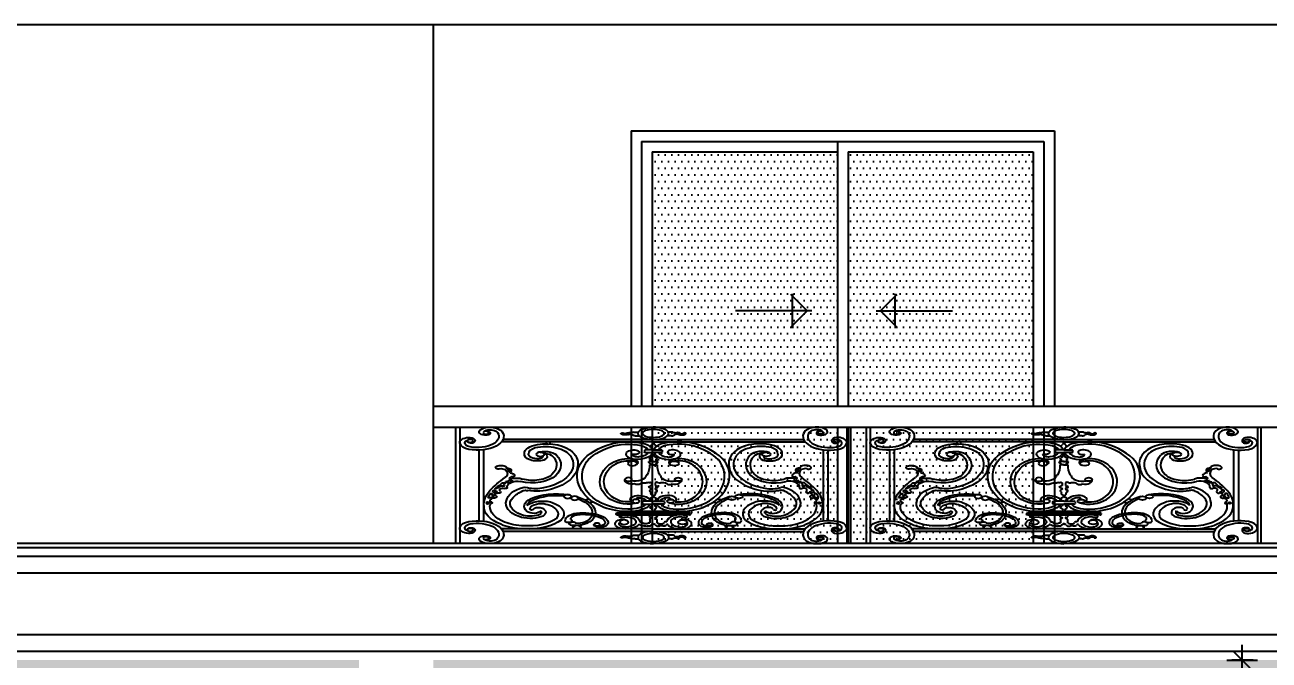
# Model space of a CAD drawing. Extents: x 185 to 567, y -69 to 170.
# Drawn here: x 493.28 to 499.16, y -42.64 to -39.64 of the extents above; entities that cross this region are included whole.
import ezdxf

# ---------------------------------------------------------------- set-up
doc = ezdxf.new("R2010")
doc.units = 0
doc.header["$LTSCALE"] = 0.25
doc.header["$MEASUREMENT"] = 0
doc.header["$PDMODE"] = 35
doc.header["$PDSIZE"] = -1
doc.linetypes.add('DOT2', pattern=[0.125, 0, -0.125])
doc.layers.get('0').update_dxf_attribs({"linetype": 'CONTINUOUS'})
doc.layers.get('Defpoints').update_dxf_attribs({"linetype": 'CONTINUOUS'})
for name, color, linetype in [('A-ELV 6', 71, 'CONTINUOUS'), ('A-FerFroge', 156, 'CONTINUOUS'), ('A-GRC', 8, 'CONTINUOUS'), ('A-groves', 8, 'CONTINUOUS'), ('A-IDM', 221, 'CONTINUOUS'), ('A-WIN', 3, 'CONTINUOUS'), ('A-WIN HAT', 125, 'CONTINUOUS')]:
    doc.layers.add(name, color=color, linetype=linetype)
doc.styles.add('XARAB', font='xarab.shx')
doc.dimstyles.new('DIM50', dxfattribs={"dimtxt": 0.1, "dimasz": 0.06, "dimexe": 0.1, "dimexo": 0, "dimgap": 0.05, "dimtad": 1, "dimzin": 3, "dimdsep": 46, "dimtxsty": 'XARAB', "dimblk": 'DTICK', "dimcen": 0.09, "dimclrd": 256, "dimclre": 5, "dimclrt": 3, "dimadec": 0, "dimazin": 3, "dimtfac": 1, "dimtix": 1, "dimtmove": 2, "dimatfit": 0, "dimldrblk": 'DTICK', "dimfxl": 0.15, "dimtolj": 1, "dimtzin": 3, "dimlwd": -3, "dimlwe": -3, "dimarcsym": 0})

# ---------------------------------------------------------------- blocks, each defined once
blk = doc.blocks.new('A$C5D9A0A75')
at = {"color": 8}
for p, q in [((-0.2424, -0.5809), (-0.251, -0.5723)), ((-0.2424, -0.5687), (-0.2424, -0.5809)), ((0.2424, -0.5687), (0.2424, -0.5809)), ((0.2424, -0.5809), (0.251, -0.5723)), ((-0.1517, -0.65), (-0.1733, -0.65)), ((0.1517, -0.65), (0.1733, -0.65)), ((-0.251, -0.7277), (-0.2424, -0.7191)), ((-0.2424, -0.7191), (-0.2424, -0.7313)), ((0.2424, -0.7191), (0.2424, -0.7313)), ((0.251, -0.7277), (0.2424, -0.7191))]:
    blk.add_line(p, q, dxfattribs=at)
for p, q in [((-0.1733, -0.65), (-0.5132, -0.65)), ((0.1733, -0.65), (0.5132, -0.65))]:
    blk.add_line(p, q)
at = {"elevation": 0}
for points in [[(-0.2424, -0.5809), (-0.1733, -0.65), (-0.2424, -0.7191), (-0.2424, -0.5809)], [(0.2424, -0.5809), (0.1733, -0.65), (0.2424, -0.7191), (0.2424, -0.5809)]]:
    blk.add_lwpolyline(points, dxfattribs=at)
blk = doc.blocks.new('A$C484D5185')
at = {"layer": 'A-WIN HAT'}
h = blk.add_hatch(dxfattribs=at)
h.set_pattern_fill('DOTS', color=256, scale=0.5, style=0)
h.set_pattern_definition([(0, (0.1, -3e-07), (0.015625, 0.03125), [0, -0.03125])])
h.paths.add_polyline_path([(0.975, 1.85), (0.1, 1.85), (0.1, 0.65), (0.975, 0.65)])
h.paths.add_polyline_path([(1.9, 1.85), (1.025, 1.85), (1.025, 0.65), (1.9, 0.65)])
h.paths.add_polyline_path([(1.9, 0.55), (1.025, 0.55), (1.025, 0), (1.9, 0)])
h.paths.add_polyline_path([(0.975, 0.55), (0.1, 0.55), (0.1, 0), (0.975, 0)])
at = {"layer": 'A-WIN'}
for p, q in [((2, 1.95), (0, 1.95)), ((0, 1.95), (0, 0.65)), ((2, 1.95), (2, 0.65)), ((1.95, 1.9), (0.05, 1.9)), ((0.05, 1.9), (0.05, 0.65)), ((1.025, 1.9), (1.025, 0.65, 0)), ((1.95, 1.9), (1.95, 0.65)), ((0.975, 1.85), (0.1, 1.85, 0)), ((0.1, 1.85), (0.1, 0.65)), ((0.975, 1.85), (0.975, 0.65, 0)), ((1.9, 1.85), (1.025, 1.85)), ((1.9, 1.85), (1.9, 0.65)), ((0, 0.55), (0, 0)), ((0.05, 0.55), (0.05, 0)), ((0.1, 0.55), (0.1, 0)), ((0.975, 0.55, 0), (0.975, 0, 0)), ((1.025, 0.55, 0), (1.025, 0, 0)), ((1.9, 0.55), (1.9, 0)), ((1.95, 0.55), (1.95, 0)), ((2, 0.55), (2, 0))]:
    blk.add_line(p, q, dxfattribs=at)
at = {"layer": 'A-WIN', "extrusion": (0, 0, -1), "zscale": -1}
blk.add_blockref('A$C5D9A0A75', (-0.9941, 1.7491, 0), dxfattribs=at)
blk = doc.blocks.new('tr56')
blk.add_line((7.84, 0, 0), (0, 0))
blk = doc.blocks.new('A$C50FD488D')
for p, q in [((0.209, -0.6483), (0.209, -0.1009)), ((0.2186, -0.0998), (0.2186, -0.6493)), ((0.6548, -0.123), (0.6628, -0.123)), ((0.7452, -0.123), (0.7372, -0.123)), ((1.1814, -0.0998), (1.1814, -0.6493)), ((1.191, -0.6483), (1.191, -0.1009)), ((0.6548, -0.1403), (0.6647, -0.1403)), ((0.7452, -0.1403), (0.7353, -0.1403)), ((0.7, -0.1694), (0.3225, -0.1694)), ((0.7, -0.1578), (0.3264, -0.1578)), ((0.4338, -0.1694), (0.4338, -0.178)), ((0.4426, -0.1694), (0.4426, -0.1784)), ((0.7, -0.1578), (1.0736, -0.1578)), ((0.7, -0.1694), (1.0775, -0.1694)), ((0.9574, -0.1694), (0.9574, -0.1784)), ((0.9662, -0.1694), (0.9662, -0.178)), ((0.2661, -0.2081), (0.2661, -0.5419)), ((0.2779, -0.2064), (0.2779, -0.5436)), ((0.6783, -0.2087), (0.6783, -0.2183)), ((0.7, -0.2072), (0.6798, -0.2072)), ((0.7, -0.2072), (0.7202, -0.2072)), ((0.7217, -0.2087), (0.7217, -0.2183)), ((1.1221, -0.2064), (1.1221, -0.5436)), ((1.1339, -0.2081), (1.1339, -0.5419)), ((0.6798, -0.2197), (0.7, -0.2197)), ((0.7202, -0.2197), (0.7, -0.2197)), ((0.7006, -0.2627), (0.6887, -0.2627)), ((0.7006, -0.2784), (0.6904, -0.2784)), ((0.695, -0.2742), (0.695, -0.2784)), ((0.6994, -0.2627), (0.7113, -0.2627)), ((0.6994, -0.2784), (0.7096, -0.2784)), ((0.705, -0.2742), (0.705, -0.2784)), ((0.5125, -0.2997), (0.5102, -0.2997)), ((0.5161, -0.2804), (0.5121, -0.2804)), ((0.8839, -0.2804), (0.8879, -0.2804)), ((0.8875, -0.2997), (0.8898, -0.2997)), ((0.6839, -0.3272), (0.6818, -0.3272)), ((0.7161, -0.3272), (0.7182, -0.3272)), ((0.6957, -0.3623), (0.6957, -0.3754)), ((0.7043, -0.3623), (0.7043, -0.3754)), ((0.6721, -0.4527), (0.6721, -0.4606)), ((0.7, -0.4498), (0.675, -0.4498)), ((0.675, -0.4635), (0.7, -0.4635)), ((0.7, -0.4498), (0.725, -0.4498)), ((0.725, -0.4635), (0.7, -0.4635)), ((0.7279, -0.4527), (0.7279, -0.4606)), ((0.6071, -0.508), (0.6071, -0.5113)), ((0.6101, -0.5051), (0.7, -0.5051)), ((0.6101, -0.5142), (0.7, -0.5142)), ((0.6196, -0.4984), (0.7, -0.4984)), ((0.6196, -0.4984), (0.6196, -0.5051)), ((0.7, -0.4984), (0.6493, -0.4984)), ((0.7, -0.5051), (0.6493, -0.5051)), ((0.7, -0.5142), (0.6493, -0.5142)), ((0.6904, -0.5142), (0.6904, -0.5216)), ((0.7, -0.4984), (0.7507, -0.4984)), ((0.7804, -0.4984), (0.7, -0.4984)), ((0.7, -0.5051), (0.7507, -0.5051)), ((0.7899, -0.5051), (0.7, -0.5051)), ((0.7, -0.5142), (0.7507, -0.5142)), ((0.7899, -0.5142), (0.7, -0.5142)), ((0.7096, -0.5142), (0.7096, -0.5216)), ((0.7804, -0.4984), (0.7804, -0.5051)), ((0.7929, -0.508), (0.7929, -0.5113)), ((0.6896, -0.5511), (0.6913, -0.5511)), ((0.6913, -0.5365), (0.6913, -0.5511)), ((0.7087, -0.5365), (0.7087, -0.5511)), ((0.7104, -0.5511), (0.7087, -0.5511)), ((0.7, -0.5806), (0.3225, -0.5806)), ((0.7, -0.5806), (1.0775, -0.5806)), ((0.7, -0.5922), (0.3264, -0.5922)), ((0.6548, -0.6097), (0.6647, -0.6097)), ((0.7, -0.5922), (1.0736, -0.5922)), ((0.7452, -0.6097), (0.7353, -0.6097)), ((0.6548, -0.627), (0.6628, -0.627)), ((0.7452, -0.627), (0.7372, -0.627))]:
    blk.add_line(p, q)
at = {"extrusion": (0, 0, -1)}
for centre, major_axis, ratio, start_param, end_param in [((0.2823, -0.1222), (0.0157, 0), 0.986193, 1.044957, 3.500797), ((0.2921, -0.1258), (-0.0261, 0), 0.986193, 0.359204, 1.773868), ((0.2921, -0.1258), (0.014, 0), 0.986193, 3.500797, 4.101526), ((0.2934, -0.1324), (0.0205, 0), 0.986193, 4.240292, 5.936586), ((0.2858, -0.128), (-0.00887, 0), 0.986193, 1.609909, 4.186549), ((0.2934, -0.1324), (-0.0326, 0), 0.986193, 1.693369, 2.794993), ((0.2625, -0.1436), (-0.0655, 0), 0.986193, 2.793121, 3.920657), ((0.6413, -0.1028), (0.0235, 0), 0.986193, 1.128208, 1.558447), ((0.6548, -0.1317), (0.00879, 0), 0.986193, 4.310092, 4.712389), ((0.7, -0.1293), (-0.0381, 0), 0.770201, 4.712389, 7.853982), ((0.7, -0.1293), (-0.0273, 0.0003), 0.684091, 4.704331, 7.845923), ((0.2448, -0.173), (0.0261, 0), 0.986193, 2.925853, 4.340517), ((0.241, -0.1635), (0.0157, 0), 0.986193, 4.340517, 6.796357), ((0.2625, -0.1436), (-0.0534, 0), 0.986193, 2.793121, 3.920657), ((0.6222, -0.13), (-0.0028, 0), 0.986193, -0.347364, 2.45784), ((0.6295, -0.1254), (-0.0114, 0), 0.986193, 4.153001, 5.767627), ((0.6295, -0.1254), (-0.00588, 0), 0.986193, 3.689898, 5.767627), ((0.6391, -0.1312), (-0.00547, 0), 0.986193, 0.548305, 1.353902), ((0.6406, -0.1429), (0.00954, 0), 0.986193, 4.147409, 5.443922), ((0.64, -0.1359), (0.0103, 0), 0.986193, 4.517077, 4.873859), ((0.645, -0.138), (-0.00206, 0.00206), 1, 1.523847, 1.779943), ((0.6548, -0.1317), (0.00879, 0), 0.986193, 1.570796, 2.558971), ((0.2516, -0.1742), (0.0326, 0), 0.986193, 1.904728, 3.006352), ((0.2516, -0.1742), (0.0205, 0), 0.986193, 1.904728, 3.601022), ((0.2448, -0.173), (0.014, 0), 0.986193, 3.739788, 4.340517), ((0.2447, -0.165), (0.00696, 0), 0.986193, 3.141593, 9.424778), ((0.247, -0.1668), (0.00887, 0), 0.986193, 0.513172, 3.089812), ((0.2625, -0.1436), (-0.0534, 0), 0.986193, 3.920657, 5.048192), ((0.4243, -0.2245), (0.045, 0), 0.986193, 3.136144, 4.437415), ((0.4353, -0.2481), (-0.0711, 0), 0.986193, 1.239292, 2.685863), ((0.683, -0.3257), (-0.1734, 0), 0.986193, 0.307207, 0.972216), ((0.6371, -0.2594), (0.092, 0), 0.986193, 4.113809, 5.142554), ((0.6371, -0.2594), (0.0807, 0), 0.986193, 4.113809, 5.142554), ((0.6588, -0.2128), (-0.04, 0), 0.986193, 2.000961, 2.99964), ((0.7044, -0.1907), (0.0109, 0), 0.986193, 2.526413, 3.810715), ((0.6844, -0.1751), (-0.0145, 0), 0.986193, 2.72718, 3.810715), ((0.2625, -0.1436), (-0.0655, 0), 0.986193, 3.920657, 5.048192), ((0.4243, -0.2245), (0.0343, 0), 0.986193, 3.117833, 4.149148), ((0.4308, -0.257), (-0.0667, 0), 0.986193, 1.189802, 2.81634), ((0.4306, -0.2453), (0.0316, 0), 0.986193, 4.08399, 5.814843), ((0.683, -0.3257), (0.1621, 0), 0.986193, 3.544055, 4.113809), ((0.6513, -0.2258), (-0.0189, 0), 0.986193, 0.23755, 1.917148), ((0.6541, -0.2182), (-0.0107, 0), 0.986193, 1.917148, 5.316293), ((0.6588, -0.2128), (-0.0287, 0), 0.986193, 2.000961, 2.94312), ((0.6798, -0.2087), (0.00147, 0), 0.986193, 3.141593, 4.712389), ((0.411, -0.2282), (0.0318, 0), 0.986193, 1.02315, 3.250179), ((0.411, -0.2282), (0.0212, 0), 0.986193, 1.359839, 3.277918), ((0.419, -0.2277), (0.0104, 0), 0.986193, 3.141593, 9.424778), ((0.4148, -0.2381), (0.0107, 0), 0.986193, -0.207114, 1.517375), ((0.4148, -0.2381), (-0.0213, 0), 0.986193, 1.766722, 4.073893), ((0.4306, -0.2453), (0.021, 0), 0.986193, -1.540418, -0.468342), ((0.3646, -0.2783), (0.0949, 0), 0.986193, -0.468342, 0.502042), ((0.3646, -0.2783), (-0.1056, 0), 0.986193, 2.67325, 3.643635), ((0.3738, -0.2759), (-0.1269, 0), 0.986193, 2.81634, 3.559374), ((0.3935, -0.2713), (0.119, 0), 0.986193, -0.478494, 0.140238), ((0.6372, -0.3587), (0, 0.1102), 0.634622, -1.455899, 0.198074), ((0.6575, -0.2273), (0.0253, 0), 0.986193, 1.662425, 3.379143), ((0.6618, -0.2272), (0.0138, 0), 0.986193, 1.325993, 3.162944), ((0.6588, -0.2128), (0.04, 0), 0.986193, 0.177072, 1.662425), ((0.6588, -0.2128), (-0.0287, 0), 0.986193, 3.389621, 4.490786), ((0.6798, -0.2183), (0.00147, 0), 0.986193, 1.570796, 3.141593), ((0.6956, -0.2483), (0.00484, 0), 0.986193, 2.222604, 4.060581), ((0.6833, -0.2323), (0.0155, 0), 0.986193, -0.501731, 0.918989), ((0.6364, -0.3304), (0, 0.168), 0.749863, 2.987054, 5.054443), ((0.6441, -0.2665), (-0.0174, 0), 0.986193, 1.67343, 3.999532), ((0.5118, -0.2802), (0.1786, 0), 0.986193, -0.010351, 0.269948), ((0.7013, -0.2633), (-0.0127, 0), 0.986193, -1.050198, 0.054521), ((0.6951, -0.2595), (0.00403, 0), 0.986193, 2.222604, 4.060581), ((0.691, -0.2542), (0.00273, 0), 0.986193, -0.918989, 0.918989), ((0.3143, -0.2907), (-0.0071, 0), 0.986193, 4.239124, 6.908824), ((0.3209, -0.2953), (0.0152, 0), 0.986193, 3.767232, 5.474069), ((0.3224, -0.3063), (-0.0107, 0), 0.986193, 1.097531, 2.553849), ((0.3036, -0.3187), (0.0334, 0), 0.986193, -0.587743, 0.619356), ((0.2998, -0.3171), (0.0457, 0), 0.986193, -0.809116, -0.712984), ((0.3358, -0.2921), (0.00146, 0), 0.986193, 1.387681, 3.665061), ((0.3315, -0.2897), (-0.00351, 0), 0.986193, 2.51217, 3.665061), ((0.3376, -0.3017), (-0.00841, 0), 0.986193, 1.387681, 2.785357), ((0.332, -0.3037), (-0.0144, 0), 0.986193, 2.785357, 3.792328), ((0.3821, -0.2825), (0.1293, 0), 0.986193, 0.040903, 1.04538), ((0.6936, -0.5929), (-0.4456, 0), 0.986193, 0.456975, 0.619356), ((0.3437, -0.3407), (0.00156, 0), 0.986193, 2.393715, 4.557851), ((0.3445, -0.3136), (0.00147, 0), 0.986193, 1.906583, 3.426498), ((0.3456, -0.3139), (-0.00182, 0.00182), 1, 5.778964, 6.141834), ((0.3431, -0.3375), (0.00181, 0), 0.986193, -0.253663, 1.416259), ((0.3386, -0.3303), (0.0165, 0), 0.986193, -1.23501, -0.133651), ((0.3466, -0.3366), (-0.00175, 0), 0.986193, -0.253663, 2.002078), ((0.36, -0.3641), (0.0243, 0), 0.986193, 4.095125, 5.362212), ((0.3487, -0.3289), (-0.00629, 0), 0.986193, 3.007942, 4.929364), ((0.3985, -0.2966), (0.0669, 0), 0.986193, 0.502042, 2.015089), ((0.4005, -0.2989), (0.0534, 0), 0.986193, 0.481174, 2.075535), ((0.3828, -0.2799), (-0.117, 0), 0.986193, 3.559374, 4.361123), ((0.6382, -0.3467), (0.00867, 0), 0.986193, 3.141593, 9.424778), ((0.6534, -0.327), (0.0285, 0), 0.986193, 0.005829, 1.918893), ((0.2462, -0.3282), (0.0854, 0), 0.986193, 0.444529, 0.783696), ((0.3269, -0.3661), (-0.00411, 0), 0.986193, 0.444529, 3.917405), ((0.3343, -0.3726), (-0.00575, 0), 0.986193, -0.597423, 0.701205), ((0.3359, -0.3583), (0.00328, 0), 0.986193, 1.056125, 3.391753), ((0.3327, -0.3493), (-0.0083, 0), 0.986193, 3.078791, 4.711877), ((0.3629, -0.3816), (-0.0264, 0), 0.986193, -0.122631, 0.984654), ((0.341, -0.3672), (-0.00708, 0), 0.986193, 1.056125, 1.960136), ((0.3461, -0.3481), (0.00514, 0), 0.986193, 1.224743, 3.000432), ((0.3389, -0.3451), (-0.00499, 0), 0.986193, 2.393715, 2.865382), ((0.3451, -0.3434), (-0.00147, 0), 0.986193, 4.095125, 6.006974), ((0.3617, -0.373), (-0.0219, 0), 0.986193, 0.60362, 0.944428), ((0.3483, -0.3542), (-0.00144, 0), 0.986193, 1.218517, 4.325141), ((0.3617, -0.373), (0.0189, 0), 0.986193, 3.923198, 5.156681), ((0.6372, -0.3581), (0, 0.1052), 0.664345, 2.792693, 4.826957), ((0.6481, -0.3501), (-0.0189, 0), 0.986193, 4.424307, 6.467477), ((0.6599, -0.3629), (-0.00819, 0), 0.986193, 3.762001, 5.60071), ((0.6777, -0.3759), (0.014, 0), 0.986193, 3.787884, 5.054616), ((0.6841, -0.3565), (-0.0067, 0), 0.986193, 3.987504, 4.964118), ((0.6917, -0.365), (-0.00484, 0), 0.986193, 0.845912, 2.529622), ((0.4242, -0.4623), (0.1454, 0), 0.986193, 3.070847, 3.598568), ((0.3086, -0.4016), (-0.00766, 0), 0.986193, -0.544841, 0.757911), ((0.3031, -0.4013), (-0.00496, 0), 0.986193, 1.545099, 3.312198), ((0.3085, -0.3882), (-0.00191, 0), 0.986193, 3.7565, 6.59316), ((0.3112, -0.4027), (0.00326, 0), 0.986193, 1.079241, 3.312198), ((0.3271, -0.4011), (0.0209, 0), 0.986193, 3.756501, 4.081862), ((0.3066, -0.3735), (0.0138, 0), 0.986193, 0.400155, 0.940269), ((0.3302, -0.3967), (-0.0121, 0), 0.986193, -0.557759, 0.436551), ((0.3256, -0.3946), (0.00706, 0), 0.986193, 3.578144, 5.326019), ((0.3231, -0.3804), (-0.00404, 0), 0.986193, 0.400155, 2.512824), ((0.3279, -0.3769), (0.00194, 0), 0.986193, -0.597423, 2.512824), ((0.3323, -0.3853), (0.00445, 0), 0.986193, -0.122631, 2.184426), ((0.4137, -0.4531), (-0.0791, 0), 0.986193, 0.094175, 1.069333), ((0.4591, -0.4875), (0.1219, 0), 0.986193, 3.626248, 3.961743), ((0.3793, -0.3901), (0.00656, 0), 0.986193, 4.127294, 5.247131), ((0.3829, -0.4142), (-0.0164, 0), 0.986193, 1.131987, 1.889406), ((0.4068, -0.3443), (0.0474, 0), 0.986193, 1.219531, 2.105538), ((0.4107, -0.3311), (-0.0723, 0), 0.986193, 4.186973, 5.030999), ((0.6934, -0.3825), (0.00433, 0), 0.986193, 1.875147, 4.408038), ((0.6963, -0.4005), (-0.00587, 0), 0.986193, -0.780965, 0.780965), ((0.6904, -0.3729), (-0.00589, 0), 0.986193, 3.583441, 4.408038), ((0.6906, -0.3915), (0.00524, 0), 0.986193, -1.266445, 1.266445), ((0.4249, -0.4637), (-0.1398, 0), 0.986193, 0.223137, 0.363351), ((0.2922, -0.4288), (-0.00571, 0), 0.986193, 3.508652, 5.408534), ((0.2968, -0.4152), (-0.00258, 0), 0.986193, 0.190764, 3.677531), ((0.3022, -0.4326), (-0.00495, 0), 0.986193, 0.367059, 1.782679), ((0.3022, -0.4183), (-0.00375, 0), 0.986193, -1.206139, 0.535939), ((0.2993, -0.4259), (-0.00441, 0), 0.986193, 1.935454, 3.61259), ((0.3074, -0.4023), (-0.00629, 0), 0.986193, 3.685922, 5.738345), ((0.3044, -0.4283), (-0.00631, 0), 0.986193, 2.192956, 4.91313), ((0.3122, -0.4176), (0.00705, 0), 0.986193, 2.192956, 4.9735), ((0.3154, -0.4058), (-0.00536, 0), 0.986193, 2.583833, 4.9735), ((0.4093, -0.4607), (0.0653, 0), 0.986193, 2.176291, 3.613177), ((0.46, -0.5116), (-0.0986, 0), 0.986193, 0.847252, 1.876614), ((0.46, -0.5116), (-0.091, 0), 0.986193, 0.847252, 1.775558), ((0.4869, -0.4275), (0.00925, 0), 0.986193, 3.141593, 9.424778), ((0.5044, -0.435), (0.00925, 0), 0.986193, 3.141593, 9.424778), ((0.46, -0.5116), (0.0986, 0), 0.986193, -1.051426, -0.604473), ((0.6613, -0.4415), (-0.0187, 0), 0.986193, -0.611101, 1.440214), ((0.6625, -0.4377), (0.00464, 0), 0.986193, 1.87872, 4.710272), ((0.6629, -0.4536), (0.031, 0), 0.986193, 4.581806, 6.159658), ((0.6628, -0.4536), (0.0208, 0), 0.986193, 4.699759, 6.096997), ((0.6868, -0.4098), (0.00756, 0), 0.986193, -0.780965, -0.059676), ((0.7035, -0.4388), (-0.0108, 0), 0.986193, -0.769176, 0.965496), ((0.706, -0.4126), (0.0121, 0), 0.986193, 2.301082, 3.417667), ((0.6942, -0.4256), (0.0055, 0), 0.986193, -0.84051, 0.965496), ((0.2876, -0.4578), (0.0038, 0), 0.986193, 3.141593, 9.424778), ((0.3217, -0.4709), (0.028, 0), 0.986193, 3.087824, 3.501086), ((0.3069, -0.4463), (0.0127, 0), 0.986193, 2.444401, 4.409658), ((0.2959, -0.4577), (0.00362, 0), 0.986193, -1.200664, 1.691177), ((0.4093, -0.4607), (0.0759, 0), 0.986193, 2.176291, 3.342001), ((0.4259, -0.4735), (-0.0471, 0), 0.986193, -0.551208, 0.847252), ((0.4259, -0.4735), (0.0395, 0), 0.986193, 3.247905, 3.988844), ((0.4246, -0.4926), (-0.0447, 0), 0.986193, 0.555033, 2.128552), ((0.4208, -0.4878), (-0.0279, 0), 0.986193, 0.006108, 1.81447), ((0.4116, -0.5096), (-0.0517, 0), 0.986193, 1.883649, 3.597263), ((0.4116, -0.5096), (0.0662, 0), 0.986193, -0.984044, 0.45567), ((0.46, -0.5116), (0.091, 0), 0.986193, -0.95037, -0.604473), ((0.5419, -0.4474), (-0.00969, 0), 0.986193, 0.203134, 1.344916), ((0.4724, -0.5031), (-0.0759, 0), 0.986193, 2.537119, 3.56788), ((0.4724, -0.5031), (0.0836, 0), 0.986193, -0.604473, 0.213243), ((0.5419, -0.4474), (0.00969, 0), 0.986193, 0.579329, 1.596479), ((0.6447, -0.4482), (0.0501, 0), 0.986193, 0.31332, 1.348449), ((0.6504, -0.4512), (0.0333, 0), 0.986193, 0.38402, 1.030313), ((0.675, -0.4527), (0.00294, 0), 0.986193, 3.141593, 4.712389), ((0.675, -0.4606), (-0.00294, 0), 0.986193, 4.712389, 6.283185), ((0.689, -0.4676), (0.0079, 0), 0.986193, -0.546224, 0.81588), ((0.6938, -0.4481), (0.00262, 0), 0.986193, -0.769176, 0.769176), ((0.3853, -0.4756), (0.1062, 0), 0.986193, 2.22596, 3.172079), ((0.3854, -0.4756), (0.0917, 0), 0.986193, 2.216856, 3.176603), ((0.4021, -0.4879), (-0.0193, 0), 0.986193, 3.502327, 5.731977), ((0.3972, -0.4873), (0.00434, 0), 0.986193, -0.037495, 3.068222), ((0.4143, -0.4918), (0.0135, 0), 0.986193, 3.494217, 5.041103), ((0.4067, -0.5019), (0.0153, 0), 0.986193, -0.500246, 1.018559), ((0.4067, -0.5019), (-0.026, 0), 0.986193, 2.049556, 4.160152), ((0.6997, -0.4788), (-0.00775, 0), 0.986193, -0.81588, 0.81588), ((0.6877, -0.4914), (0.00973, 0), 0.986193, -0.81588, 0.81588), ((0.3943, -0.4821), (0.0496, 0), 0.986193, 1.018559, 2.176291), ((0.3943, -0.4821), (0.0389, 0), 0.986193, 1.018559, 2.176291), ((0.5195, -0.5424), (-0.0388, 0), 0.986193, -0.010266, 1.508225), ((0.5144, -0.5326), (-0.02, 0), 0.986193, -0.153938, 1.183318), ((0.5198, -0.5432), (-0.0319, 0), 0.986193, 1.15152, 1.500262), ((0.5243, -0.5808), (-0.0781, 0), 0.986193, 1.477321, 2.262749), ((0.5243, -0.5808), (-0.0704, 0), 0.986193, 1.477321, 2.262749), ((0.4992, -0.5119), (-0.0556, 0), 0.986193, 3.300043, 4.143488), ((0.5501, -0.55), (-0.0375, 0), 0.986193, 2.265705, 3.10214), ((0.6101, -0.508), (0.00294, 0), 0.986193, 3.141593, 4.712389), ((0.6101, -0.5113), (-0.00294, 0), 0.986193, 4.712389, 6.283185), ((0.6209, -0.5218), (-0.00525, 0), 0.986193, 4.527174, 6.98995), ((0.6335, -0.5468), (0.0332, 0), 0.986193, 4.187766, 6.285251), ((0.6335, -0.5468), (-0.0233, 0), 0.986193, 1.046173, 3.586786), ((0.695, -0.5214), (0.00463, 0), 0.986193, 1.620238, 3.108149), ((0.6938, -0.528), (-0.00233, 0), 0.986193, 2.029181, 4.254004), ((0.2516, -0.5758), (-0.0326, 0), 0.986193, 0.13524, 1.236864), ((0.2516, -0.5758), (0.0205, 0), 0.986193, 2.682163, 4.378457), ((0.2625, -0.6064), (0.0655, 0), 0.986193, 4.376586, 5.504121), ((0.2625, -0.6064), (0.0534, 0), 0.986193, 4.376586, 5.504121), ((0.3775, -0.4944), (-0.072, 0), 0.986193, 4.695569, 5.430246), ((0.3915, -0.4868), (0.0953, 0), 0.986193, 0.581027, 1.717764), ((0.3915, -0.4865), (-0.081, 0), 0.986193, 3.748469, 4.870759), ((0.4892, -0.5422), (-0.00856, 0), 0.986193, 2.258777, 6.210372), ((0.4995, -0.5557), (-0.00856, 0), 0.986193, -1.220497, 2.8792), ((0.5138, -0.5305), (-0.0241, 0), 0.986193, 4.01445, 4.96415), ((0.4992, -0.5119), (-0.0479, 0), 0.986193, 3.629804, 4.033873), ((0.5604, -0.5612), (0.00859, 0), 0.986193, 2.449744, 4.261139), ((0.56, -0.5594), (0.00684, 0), 0.986193, 3.141593, 9.424778), ((0.5501, -0.55), (0.0298, 0), 0.986193, -0.875887, -0.023874), ((0.566, -0.5518), (-0.0143, 0), 0.986193, 2.957403, 4.232351), ((0.566, -0.5518), (0.0219, 0), 0.986193, -0.154706, 1.090758), ((0.6303, -0.5559), (0.0253, 0), 0.986193, 1.521268, 3.60072), ((0.6223, -0.5518), (-0.0163, 0), 0.986193, 0.44789, 2.354725), ((0.6309, -0.5559), (0.0159, 0), 0.986193, 1.544729, 3.589483), ((0.6306, -0.5454), (-0.0265, 0), 0.986193, 3.586786, 4.686322), ((0.6682, -0.5516), (-0.00509, 0), 0.986193, 1.277223, 2.908786), ((0.6815, -0.5485), (0.00856, 0), 0.986193, 0.31267, 2.908786), ((0.6976, -0.5357), (-0.00637, 0), 0.986193, -0.119702, 1.112412), ((0.6971, -0.5559), (-0.00221, 0), 0.986193, 3.148587, 4.562542), ((0.7005, -0.5558), (0.000869, 0.000869), 1, 3.843332, 5.068991), ((0.2448, -0.577), (-0.0261, 0), 0.986193, -1.198924, 0.21574), ((0.2448, -0.577), (-0.014, 0), 0.986193, -1.198924, -0.598195), ((0.241, -0.5865), (-0.0157, 0), 0.986193, 2.628421, 5.084261), ((0.2447, -0.585), (0.00696, 0), 0.986193, 3.141593, 9.424778), ((0.247, -0.5832), (-0.00887, 0), 0.986193, 0.05178, 2.628421), ((0.2625, -0.6064), (0.0534, 0), 0.986193, -0.779064, 0.348471), ((0.2625, -0.6064), (-0.0655, 0), 0.986193, 2.362528, 3.490064), ((0.3775, -0.4944), (-0.0865, 0), 0.986193, 4.712389, 5.430246), ((0.5067, -0.5257), (0.0397, 0), 0.986193, 0.971295, 1.828835), ((0.5049, -0.5732), (0.00492, 0), 0.986193, 2.129858, 4.153328), ((0.4978, -0.5619), (0.0086, 0), 0.986193, 0.273969, 1.011735), ((0.5001, -0.5809), (-0.00425, 0), 0.986193, 2.129858, 3.088852), ((0.5225, -0.5619), (-0.0086, 0), 0.986193, -1.011735, -0.273969), ((0.5201, -0.5809), (-0.00425, 0), 0.986193, 0.05274, 1.011735), ((0.5153, -0.5732), (-0.00492, 0), 0.986193, 2.129858, 4.153328), ((0.5677, -0.5552), (-0.0181, 0), 0.986193, 4.232351, 5.591336), ((0.5677, -0.5552), (0.0104, 0), 0.986193, 1.090758, 1.92466), ((0.6319, -0.5465), (0.0348, 0), 0.986193, 0.432203, 1.57951), ((0.6335, -0.5468), (0.0233, 0.0233), 1, 1.165751, 1.225211), ((0.6629, -0.5649), (0.00605, 0), 0.986193, -1.339211, -0.50515), ((0.675, -0.5583), (0.00781, 0), 0.986193, 1.353928, 2.636442), ((0.6789, -0.5753), (0.00989, 0), 0.986193, 4.495521, 5.311814), ((0.6873, -0.5607), (-0.00726, 0), 0.986193, 3.205723, 5.116798), ((0.6979, -0.5614), (0.00336, 0), 0.986193, 3.205723, 4.562542), ((0.2823, -0.6278), (-0.0157, 0), 0.986193, -0.359204, 2.096636), ((0.284, -0.6242), (0.00696, 0), 0.986193, 3.141593, 9.424778), ((0.2858, -0.622), (0.00887, 0), 0.986193, -1.044957, 1.531684), ((0.6295, -0.6246), (0.0114, 0), 0.986193, 3.657151, 5.271777), ((0.6295, -0.6246), (0.00588, 0), 0.986193, 3.657151, 5.73488), ((0.6406, -0.6071), (0.00954, 0), 0.986193, 0.839263, 2.135776), ((0.645, -0.612), (0.00206, 0.00206), 1, 1.36165, 1.617745), ((0.6548, -0.6183), (-0.00879, 0), 0.986193, 0.582622, 1.570796), ((0.7, -0.6207), (-0.0381, 0), 0.770201, 7.853982, 10.995574), ((0.7, -0.6207), (-0.0273, 0.0003), 0.684091, 1.562738, 4.704331), ((0.2921, -0.6242), (0.0261, 0), 0.986193, 1.367724, 2.782388), ((0.2921, -0.6242), (-0.014, 0), 0.986193, -0.959933, -0.359204), ((0.2934, -0.6176), (-0.0205, 0), 0.986193, 3.488192, 5.184486), ((0.2934, -0.6176), (0.0326, 0), 0.986193, 0.3466, 1.448224), ((0.6222, -0.62), (0.0028, 0), 0.986193, 0.683753, 3.488957), ((0.6391, -0.6188), (0.00547, 0), 0.986193, 1.78769, 2.593288), ((0.64, -0.6141), (0.0103, 0), 0.986193, 1.409326, 1.766108), ((0.6413, -0.6472), (0.0235, 0), 0.986193, -1.558447, -1.128208), ((0.6548, -0.6183), (0.00879, 0), 0.986193, 1.570796, 1.973093)]:
    blk.add_ellipse(centre, major_axis=major_axis, ratio=ratio, start_param=start_param, end_param=end_param, dxfattribs=at)
for centre, major_axis in [((0.284, -0.1258), (-0.00696, 0)), ((0.648, -0.2711), (-0.0114, 0)), ((0.3399, -0.3042), (-0.00331, 0)), ((0.6569, -0.4495), (-0.00865, 0)), ((0.6274, -0.5486), (-0.0105, 0))]:
    blk.add_ellipse(centre, major_axis=major_axis, ratio=0.986193, dxfattribs=at)
for centre, major_axis, ratio, start_param, end_param in [((0.7, -0.1293), (0.0381, 0), 0.770201, 4.712389, 7.853982), ((0.7, -0.1293), (0.0273, 0.0003), 0.684091, 4.704331, 7.845923), ((0.7452, -0.1317), (-0.00879, 0), 0.986193, 4.310092, 4.712389), ((0.7587, -0.1028), (-0.0235, 0), 0.986193, 1.128208, 1.558447), ((1.1375, -0.1436), (0.0655, 0), 0.986193, 2.793121, 3.920657), ((1.1066, -0.1324), (0.0326, 0), 0.986193, 1.693369, 2.794993), ((1.1066, -0.1324), (-0.0205, 0), 0.986193, 4.240292, 5.936586), ((1.1079, -0.1258), (0.0261, 0), 0.986193, 0.359204, 1.773868), ((1.1142, -0.128), (0.00887, 0), 0.986193, 1.609909, 4.186549), ((1.1177, -0.1222), (-0.0157, 0), 0.986193, 1.044957, 3.500797), ((1.1079, -0.1258), (-0.014, 0), 0.986193, 3.500797, 4.101526), ((0.7452, -0.1317), (-0.00879, 0), 0.986193, 1.570796, 2.558971), ((0.755, -0.138), (0.00206, 0.00206), 1, 1.523847, 1.779943), ((0.7594, -0.1429), (-0.00954, 0), 0.986193, 4.147409, 5.443922), ((0.76, -0.1359), (-0.0103, 0), 0.986193, 4.517077, 4.873859), ((0.7609, -0.1312), (0.00547, 0), 0.986193, 0.548305, 1.353902), ((0.7705, -0.1254), (0.0114, 0), 0.986193, 4.153001, 5.767627), ((0.7705, -0.1254), (0.00588, 0), 0.986193, 3.689898, 5.767627), ((0.7778, -0.13), (0.0028, 0), 0.986193, -0.347364, 2.45784), ((1.1375, -0.1436), (0.0534, 0), 0.986193, 2.793121, 3.920657), ((1.159, -0.1635), (-0.0157, 0), 0.986193, 4.340517, 6.796357), ((1.1552, -0.173), (-0.0261, 0), 0.986193, 2.925853, 4.340517), ((0.7156, -0.1751), (0.0145, 0), 0.986193, 2.72718, 3.810715), ((0.7412, -0.2128), (0.04, 0), 0.986193, 2.000961, 2.99964), ((0.6956, -0.1907), (-0.0109, 0), 0.986193, 2.526413, 3.810715), ((0.7629, -0.2594), (-0.092, 0), 0.986193, 4.113809, 5.142554), ((0.7629, -0.2594), (-0.0807, 0), 0.986193, 4.113809, 5.142554), ((0.717, -0.3257), (0.1734, 0), 0.986193, 0.307207, 0.972216), ((0.9647, -0.2481), (0.0711, 0), 0.986193, 1.239292, 2.685863), ((0.9757, -0.2245), (-0.045, 0), 0.986193, 3.136144, 4.437415), ((1.1375, -0.1436), (0.0534, 0), 0.986193, 3.920657, 5.048192), ((1.153, -0.1668), (-0.00887, 0), 0.986193, 0.513172, 3.089812), ((1.1553, -0.165), (-0.00696, 0), 0.986193, 3.141593, 9.424778), ((1.1484, -0.1742), (-0.0205, 0), 0.986193, 1.904728, 3.601022), ((1.1484, -0.1742), (-0.0326, 0), 0.986193, 1.904728, 3.006352), ((1.1552, -0.173), (-0.014, 0), 0.986193, 3.739788, 4.340517), ((0.7412, -0.2128), (0.0287, 0), 0.986193, 2.000961, 2.94312), ((0.7202, -0.2087), (-0.00147, 0), 0.986193, 3.141593, 4.712389), ((0.7459, -0.2182), (0.0107, 0), 0.986193, 1.917148, 5.316293), ((0.7487, -0.2258), (0.0189, 0), 0.986193, 0.23755, 1.917148), ((0.717, -0.3257), (-0.1621, 0), 0.986193, 3.544055, 4.113809), ((0.9692, -0.257), (0.0667, 0), 0.986193, 1.189802, 2.81634), ((0.9694, -0.2453), (-0.0316, 0), 0.986193, 4.08399, 5.814843), ((0.9757, -0.2245), (-0.0343, 0), 0.986193, 3.117833, 4.149148), ((1.1375, -0.1436), (0.0655, 0), 0.986193, 3.920657, 5.048192), ((0.7167, -0.2323), (-0.0155, 0), 0.986193, -0.501731, 0.918989), ((0.7412, -0.2128), (-0.04, 0), 0.986193, 0.177072, 1.662425), ((0.7044, -0.2483), (-0.00484, 0), 0.986193, 2.222604, 4.060581), ((0.7412, -0.2128), (0.0287, 0), 0.986193, 3.389621, 4.490786), ((0.7202, -0.2183), (-0.00147, 0), 0.986193, 1.570796, 3.141593), ((0.7382, -0.2272), (-0.0138, 0), 0.986193, 1.325993, 3.162944), ((0.7425, -0.2273), (-0.0253, 0), 0.986193, 1.662425, 3.379143), ((0.7628, -0.3587), (0, 0.1102), 0.634622, -1.455899, 0.198074), ((1.0065, -0.2713), (-0.119, 0), 0.986193, -0.478494, 0.140238), ((1.0262, -0.2759), (0.1269, 0), 0.986193, 2.81634, 3.559374), ((1.0354, -0.2783), (0.1056, 0), 0.986193, 2.67325, 3.643635), ((1.0354, -0.2783), (-0.0949, 0), 0.986193, -0.468342, 0.502042), ((0.9694, -0.2453), (-0.021, 0), 0.986193, -1.540418, -0.468342), ((0.9852, -0.2381), (0.0213, 0), 0.986193, 1.766722, 4.073893), ((0.981, -0.2277), (-0.0104, 0), 0.986193, 3.141593, 9.424778), ((0.989, -0.2282), (-0.0318, 0), 0.986193, 1.02315, 3.250179), ((0.9852, -0.2381), (-0.0107, 0), 0.986193, -0.207114, 1.517375), ((0.989, -0.2282), (-0.0212, 0), 0.986193, 1.359839, 3.277918), ((0.6987, -0.2633), (0.0127, 0), 0.986193, -1.050198, 0.054521), ((0.709, -0.2542), (-0.00273, 0), 0.986193, -0.918989, 0.918989), ((0.7049, -0.2595), (-0.00403, 0), 0.986193, 2.222604, 4.060581), ((0.8882, -0.2802), (-0.1786, 0), 0.986193, -0.010351, 0.269948), ((0.7559, -0.2665), (0.0174, 0), 0.986193, 1.67343, 3.999532), ((0.7636, -0.3304), (0, 0.168), 0.749863, 2.987054, 5.054443), ((1.0179, -0.2825), (-0.1293, 0), 0.986193, 0.040903, 1.04538), ((1.068, -0.3037), (0.0144, 0), 0.986193, 2.785357, 3.792328), ((1.0624, -0.3017), (0.00841, 0), 0.986193, 1.387681, 2.785357), ((1.0964, -0.3187), (-0.0334, 0), 0.986193, -0.587743, 0.619356), ((1.0642, -0.2921), (-0.00146, 0), 0.986193, 1.387681, 3.665061), ((1.0685, -0.2897), (0.00351, 0), 0.986193, 2.51217, 3.665061), ((1.1002, -0.3171), (-0.0457, 0), 0.986193, -0.809116, -0.712984), ((1.0791, -0.2953), (-0.0152, 0), 0.986193, 3.767232, 5.474069), ((1.0776, -0.3063), (0.0107, 0), 0.986193, 1.097531, 2.553849), ((1.0857, -0.2907), (0.0071, 0), 0.986193, 4.239124, 6.908824), ((0.7466, -0.327), (-0.0285, 0), 0.986193, 0.005829, 1.918893), ((0.7618, -0.3467), (-0.00867, 0), 0.986193, 3.141593, 9.424778), ((1.0172, -0.2799), (0.117, 0), 0.986193, 3.559374, 4.361123), ((1.0015, -0.2966), (-0.0669, 0), 0.986193, 0.502042, 2.015089), ((0.9995, -0.2989), (-0.0534, 0), 0.986193, 0.481174, 2.075535), ((1.04, -0.3641), (-0.0243, 0), 0.986193, 4.095125, 5.362212), ((1.0513, -0.3289), (0.00629, 0), 0.986193, 3.007942, 4.929364), ((1.0614, -0.3303), (-0.0165, 0), 0.986193, -1.23501, -0.133651), ((1.0534, -0.3366), (0.00175, 0), 0.986193, -0.253663, 2.002078), ((1.0569, -0.3375), (-0.00181, 0), 0.986193, -0.253663, 1.416259), ((1.0555, -0.3136), (-0.00147, 0), 0.986193, 1.906583, 3.426498), ((1.0544, -0.3139), (0.00182, 0.00182), 1, 5.778964, 6.141834), ((1.0563, -0.3407), (-0.00156, 0), 0.986193, 2.393715, 4.557851), ((0.7064, -0.5929), (0.4456, 0), 0.986193, 0.456975, 0.619356), ((0.7083, -0.365), (0.00484, 0), 0.986193, 0.845912, 2.529622), ((0.7159, -0.3565), (0.0067, 0), 0.986193, 3.987504, 4.964118), ((0.7223, -0.3759), (-0.014, 0), 0.986193, 3.787884, 5.054616), ((0.7401, -0.3629), (0.00819, 0), 0.986193, 3.762001, 5.60071), ((0.7628, -0.3581), (0, 0.1052), 0.664345, 2.792693, 4.826957), ((0.7519, -0.3501), (0.0189, 0), 0.986193, 4.424307, 6.467477), ((1.0383, -0.373), (-0.0189, 0), 0.986193, 3.923198, 5.156681), ((1.0517, -0.3542), (0.00144, 0), 0.986193, 1.218517, 4.325141), ((1.0383, -0.373), (0.0219, 0), 0.986193, 0.60362, 0.944428), ((1.0371, -0.3816), (0.0264, 0), 0.986193, -0.122631, 0.984654), ((1.0539, -0.3481), (-0.00514, 0), 0.986193, 1.224743, 3.000432), ((1.0549, -0.3434), (0.00147, 0), 0.986193, 4.095125, 6.006974), ((1.0611, -0.3451), (0.00499, 0), 0.986193, 2.393715, 2.865382), ((1.059, -0.3672), (0.00708, 0), 0.986193, 1.056125, 1.960136), ((1.0673, -0.3493), (0.0083, 0), 0.986193, 3.078791, 4.711877), ((1.0641, -0.3583), (-0.00328, 0), 0.986193, 1.056125, 3.391753), ((1.0731, -0.3661), (0.00411, 0), 0.986193, 0.444529, 3.917405), ((1.0657, -0.3726), (0.00575, 0), 0.986193, -0.597423, 0.701205), ((1.1538, -0.3282), (-0.0854, 0), 0.986193, 0.444529, 0.783696), ((0.7094, -0.3915), (-0.00524, 0), 0.986193, -1.266445, 1.266445), ((0.7096, -0.3729), (0.00589, 0), 0.986193, 3.583441, 4.408038), ((0.7066, -0.3825), (-0.00433, 0), 0.986193, 1.875147, 4.408038), ((0.7037, -0.4005), (0.00587, 0), 0.986193, -0.780965, 0.780965), ((0.9893, -0.3311), (0.0723, 0), 0.986193, 4.186973, 5.030999), ((0.9932, -0.3443), (-0.0474, 0), 0.986193, 1.219531, 2.105538), ((1.0171, -0.4142), (0.0164, 0), 0.986193, 1.131987, 1.889406), ((1.0207, -0.3901), (-0.00656, 0), 0.986193, 4.127294, 5.247131), ((0.9409, -0.4875), (-0.1219, 0), 0.986193, 3.626248, 3.961743), ((0.9863, -0.4531), (0.0791, 0), 0.986193, 0.094175, 1.069333), ((1.0677, -0.3853), (-0.00445, 0), 0.986193, -0.122631, 2.184426), ((1.0721, -0.3769), (-0.00194, 0), 0.986193, -0.597423, 2.512824), ((1.0744, -0.3946), (-0.00706, 0), 0.986193, 3.578144, 5.326019), ((1.0769, -0.3804), (0.00404, 0), 0.986193, 0.400155, 2.512824), ((1.0698, -0.3967), (0.0121, 0), 0.986193, -0.557759, 0.436551), ((1.0934, -0.3735), (-0.0138, 0), 0.986193, 0.400155, 0.940269), ((1.0729, -0.4011), (-0.0209, 0), 0.986193, 3.756501, 4.081862), ((1.0888, -0.4027), (-0.00326, 0), 0.986193, 1.079241, 3.312198), ((1.0915, -0.3882), (0.00191, 0), 0.986193, 3.7565, 6.59316), ((1.0969, -0.4013), (0.00496, 0), 0.986193, 1.545099, 3.312198), ((1.0914, -0.4016), (0.00766, 0), 0.986193, -0.544841, 0.757911), ((0.9758, -0.4623), (-0.1454, 0), 0.986193, 3.070847, 3.598568), ((0.7058, -0.4256), (-0.0055, 0), 0.986193, -0.84051, 0.965496), ((0.694, -0.4126), (-0.0121, 0), 0.986193, 2.301082, 3.417667), ((0.6965, -0.4388), (0.0108, 0), 0.986193, -0.769176, 0.965496), ((0.7132, -0.4098), (-0.00756, 0), 0.986193, -0.780965, -0.059676), ((0.7371, -0.4536), (-0.031, 0), 0.986193, 4.581806, 6.159658), ((0.7372, -0.4536), (-0.0208, 0), 0.986193, 4.699759, 6.096997), ((0.7375, -0.4377), (-0.00464, 0), 0.986193, 1.87872, 4.710272), ((0.7387, -0.4415), (0.0187, 0), 0.986193, -0.611101, 1.440214), ((0.94, -0.5116), (-0.0986, 0), 0.986193, -1.051426, -0.604473), ((0.8956, -0.435), (-0.00925, 0), 0.986193, 3.141593, 9.424778), ((0.9131, -0.4275), (-0.00925, 0), 0.986193, 3.141593, 9.424778), ((0.94, -0.5116), (0.0986, 0), 0.986193, 0.847252, 1.876614), ((0.94, -0.5116), (0.091, 0), 0.986193, 0.847252, 1.775558), ((0.9907, -0.4607), (-0.0653, 0), 0.986193, 2.176291, 3.613177), ((1.0846, -0.4058), (0.00536, 0), 0.986193, 2.583833, 4.9735), ((1.0878, -0.4176), (-0.00705, 0), 0.986193, 2.192956, 4.9735), ((1.0926, -0.4023), (0.00629, 0), 0.986193, 3.685922, 5.738345), ((1.0956, -0.4283), (0.00631, 0), 0.986193, 2.192956, 4.91313), ((1.1007, -0.4259), (0.00441, 0), 0.986193, 1.935454, 3.61259), ((1.0978, -0.4326), (0.00495, 0), 0.986193, 0.367059, 1.782679), ((1.0978, -0.4183), (0.00375, 0), 0.986193, -1.206139, 0.535939), ((1.1032, -0.4152), (0.00258, 0), 0.986193, 0.190764, 3.677531), ((1.1078, -0.4288), (0.00571, 0), 0.986193, 3.508652, 5.408534), ((0.9751, -0.4637), (0.1398, 0), 0.986193, 0.223137, 0.363351), ((0.711, -0.4676), (-0.0079, 0), 0.986193, -0.546224, 0.81588), ((0.7062, -0.4481), (-0.00262, 0), 0.986193, -0.769176, 0.769176), ((0.7553, -0.4482), (-0.0501, 0), 0.986193, 0.31332, 1.348449), ((0.7496, -0.4512), (-0.0333, 0), 0.986193, 0.38402, 1.030313), ((0.725, -0.4527), (-0.00294, 0), 0.986193, 3.141593, 4.712389), ((0.725, -0.4606), (0.00294, 0), 0.986193, 4.712389, 6.283185), ((0.9276, -0.5031), (-0.0836, 0), 0.986193, -0.604473, 0.213243), ((0.9276, -0.5031), (0.0759, 0), 0.986193, 2.537119, 3.56788), ((0.8581, -0.4474), (-0.00969, 0), 0.986193, 0.579329, 1.596479), ((0.8581, -0.4474), (0.00969, 0), 0.986193, 0.203134, 1.344916), ((0.94, -0.5116), (-0.091, 0), 0.986193, -0.95037, -0.604473), ((0.9884, -0.5096), (-0.0662, 0), 0.986193, -0.984044, 0.45567), ((0.9884, -0.5096), (0.0517, 0), 0.986193, 1.883649, 3.597263), ((0.9754, -0.4926), (0.0447, 0), 0.986193, 0.555033, 2.128552), ((0.9792, -0.4878), (0.0279, 0), 0.986193, 0.006108, 1.81447), ((0.9741, -0.4735), (-0.0395, 0), 0.986193, 3.247905, 3.988844), ((0.9741, -0.4735), (0.0471, 0), 0.986193, -0.551208, 0.847252), ((0.9907, -0.4607), (-0.0759, 0), 0.986193, 2.176291, 3.342001), ((1.0931, -0.4463), (-0.0127, 0), 0.986193, 2.444401, 4.409658), ((1.1041, -0.4577), (-0.00362, 0), 0.986193, -1.200664, 1.691177), ((1.0783, -0.4709), (-0.028, 0), 0.986193, 3.087824, 3.501086), ((1.1124, -0.4578), (-0.0038, 0), 0.986193, 3.141593, 9.424778), ((0.7123, -0.4914), (-0.00973, 0), 0.986193, -0.81588, 0.81588), ((0.7003, -0.4788), (0.00775, 0), 0.986193, -0.81588, 0.81588), ((0.9933, -0.5019), (0.026, 0), 0.986193, 2.049556, 4.160152), ((0.9933, -0.5019), (-0.0153, 0), 0.986193, -0.500246, 1.018559), ((0.9979, -0.4879), (0.0193, 0), 0.986193, 3.502327, 5.731977), ((0.9857, -0.4918), (-0.0135, 0), 0.986193, 3.494217, 5.041103), ((1.0028, -0.4873), (-0.00434, 0), 0.986193, -0.037495, 3.068222), ((1.0146, -0.4756), (-0.0917, 0), 0.986193, 2.216856, 3.176603), ((1.0147, -0.4756), (-0.1062, 0), 0.986193, 2.22596, 3.172079), ((0.7062, -0.528), (0.00233, 0), 0.986193, 2.029181, 4.254004), ((0.705, -0.5214), (-0.00463, 0), 0.986193, 1.620238, 3.108149), ((0.7665, -0.5468), (-0.0332, 0), 0.986193, 4.187766, 6.285251), ((0.7665, -0.5468), (0.0233, 0), 0.986193, 1.046173, 3.586786), ((0.7791, -0.5218), (0.00525, 0), 0.986193, 4.527174, 6.98995), ((0.7899, -0.508), (-0.00294, 0), 0.986193, 3.141593, 4.712389), ((0.7899, -0.5113), (0.00294, 0), 0.986193, 4.712389, 6.283185), ((0.8499, -0.55), (0.0375, 0), 0.986193, 2.265705, 3.10214), ((0.8757, -0.5808), (0.0781, 0), 0.986193, 1.477321, 2.262749), ((0.8757, -0.5808), (0.0704, 0), 0.986193, 1.477321, 2.262749), ((0.9008, -0.5119), (0.0556, 0), 0.986193, 3.300043, 4.143488), ((0.8802, -0.5432), (0.0319, 0), 0.986193, 1.15152, 1.500262), ((0.8805, -0.5424), (0.0388, 0), 0.986193, -0.010266, 1.508225), ((0.8856, -0.5326), (0.02, 0), 0.986193, -0.153938, 1.183318), ((1.0057, -0.4821), (-0.0496, 0), 0.986193, 1.018559, 2.176291), ((1.0057, -0.4821), (-0.0389, 0), 0.986193, 1.018559, 2.176291), ((0.6995, -0.5558), (-0.000869, 0.000869), 1, 3.843332, 5.068991), ((0.7029, -0.5559), (0.00221, 0), 0.986193, 3.148587, 4.562542), ((0.7024, -0.5357), (0.00637, 0), 0.986193, -0.119702, 1.112412), ((0.7185, -0.5485), (-0.00856, 0), 0.986193, 0.31267, 2.908786), ((0.7318, -0.5516), (0.00509, 0), 0.986193, 1.277223, 2.908786), ((0.7694, -0.5454), (0.0265, 0), 0.986193, 3.586786, 4.686322), ((0.7777, -0.5518), (0.0163, 0), 0.986193, 0.44789, 2.354725), ((0.7697, -0.5559), (-0.0253, 0), 0.986193, 1.521268, 3.60072), ((0.7691, -0.5559), (-0.0159, 0), 0.986193, 1.544729, 3.589483), ((0.834, -0.5518), (-0.0219, 0), 0.986193, -0.154706, 1.090758), ((0.834, -0.5518), (0.0143, 0), 0.986193, 2.957403, 4.232351), ((0.8499, -0.55), (-0.0298, 0), 0.986193, -0.875887, -0.023874), ((0.84, -0.5594), (-0.00684, 0), 0.986193, 3.141593, 9.424778), ((0.8396, -0.5612), (-0.00859, 0), 0.986193, 2.449744, 4.261139), ((0.9008, -0.5119), (0.0479, 0), 0.986193, 3.629804, 4.033873), ((0.8862, -0.5305), (0.0241, 0), 0.986193, 4.01445, 4.96415), ((0.9005, -0.5557), (0.00856, 0), 0.986193, -1.220497, 2.8792), ((0.9108, -0.5422), (0.00856, 0), 0.986193, 2.258777, 6.210372), ((1.0085, -0.4868), (-0.0953, 0), 0.986193, 0.581027, 1.717764), ((1.0085, -0.4865), (0.081, 0), 0.986193, 3.748469, 4.870759), ((1.0225, -0.4944), (0.072, 0), 0.986193, 4.695569, 5.430246), ((1.1375, -0.6064), (-0.0655, 0), 0.986193, 4.376586, 5.504121), ((1.1375, -0.6064), (-0.0534, 0), 0.986193, 4.376586, 5.504121), ((1.1484, -0.5758), (-0.0205, 0), 0.986193, 2.682163, 4.378457), ((1.1484, -0.5758), (0.0326, 0), 0.986193, 0.13524, 1.236864), ((0.7021, -0.5614), (-0.00336, 0), 0.986193, 3.205723, 4.562542), ((0.7127, -0.5607), (0.00726, 0), 0.986193, 3.205723, 5.116798), ((0.7211, -0.5753), (-0.00989, 0), 0.986193, 4.495521, 5.311814), ((0.725, -0.5583), (-0.00781, 0), 0.986193, 1.353928, 2.636442), ((0.7371, -0.5649), (-0.00605, 0), 0.986193, -1.339211, -0.50515), ((0.7665, -0.5468), (-0.0233, 0.0233), 1, 1.165751, 1.225211), ((0.7681, -0.5465), (-0.0348, 0), 0.986193, 0.432203, 1.57951), ((0.8323, -0.5552), (0.0181, 0), 0.986193, 4.232351, 5.591336), ((0.8323, -0.5552), (-0.0104, 0), 0.986193, 1.090758, 1.92466), ((0.8933, -0.5257), (-0.0397, 0), 0.986193, 0.971295, 1.828835), ((0.8847, -0.5732), (0.00492, 0), 0.986193, 2.129858, 4.153328), ((0.8775, -0.5619), (0.0086, 0), 0.986193, -1.011735, -0.273969), ((0.8799, -0.5809), (0.00425, 0), 0.986193, 0.05274, 1.011735), ((0.9022, -0.5619), (-0.0086, 0), 0.986193, 0.273969, 1.011735), ((0.8999, -0.5809), (0.00425, 0), 0.986193, 2.129858, 3.088852), ((0.8951, -0.5732), (-0.00492, 0), 0.986193, 2.129858, 4.153328), ((1.0225, -0.4944), (0.0865, 0), 0.986193, 4.712389, 5.430246), ((1.1375, -0.6064), (0.0655, 0), 0.986193, 2.362528, 3.490064), ((1.1375, -0.6064), (-0.0534, 0), 0.986193, -0.779064, 0.348471), ((1.159, -0.5865), (0.0157, 0), 0.986193, 2.628421, 5.084261), ((1.153, -0.5832), (0.00887, 0), 0.986193, 0.05178, 2.628421), ((1.1553, -0.585), (-0.00696, 0), 0.986193, 3.141593, 9.424778), ((1.1552, -0.577), (0.014, 0), 0.986193, -1.198924, -0.598195), ((1.1552, -0.577), (0.0261, 0), 0.986193, -1.198924, 0.21574), ((0.7, -0.6207), (0.0381, 0), 0.770201, 7.853982, 10.995574), ((0.7, -0.6207), (0.0273, 0.0003), 0.684091, 1.562738, 4.704331), ((0.7452, -0.6183), (0.00879, 0), 0.986193, 0.582622, 1.570796), ((0.755, -0.612), (-0.00206, 0.00206), 1, 1.36165, 1.617745), ((0.7594, -0.6071), (-0.00954, 0), 0.986193, 0.839263, 2.135776), ((0.7705, -0.6246), (-0.0114, 0), 0.986193, 3.657151, 5.271777), ((0.7705, -0.6246), (-0.00588, 0), 0.986193, 3.657151, 5.73488), ((1.1142, -0.622), (-0.00887, 0), 0.986193, -1.044957, 1.531684), ((1.116, -0.6242), (-0.00696, 0), 0.986193, 3.141593, 9.424778), ((1.1177, -0.6278), (0.0157, 0), 0.986193, -0.359204, 2.096636), ((0.7452, -0.6183), (-0.00879, 0), 0.986193, 1.570796, 1.973093), ((0.7587, -0.6472), (-0.0235, 0), 0.986193, -1.558447, -1.128208), ((0.76, -0.6141), (-0.0103, 0), 0.986193, 1.409326, 1.766108), ((0.7609, -0.6188), (-0.00547, 0), 0.986193, 1.78769, 2.593288), ((0.7778, -0.62), (-0.0028, 0), 0.986193, 0.683753, 3.488957), ((1.1066, -0.6176), (-0.0326, 0), 0.986193, 0.3466, 1.448224), ((1.1066, -0.6176), (0.0205, 0), 0.986193, 3.488192, 5.184486), ((1.1079, -0.6242), (-0.0261, 0), 0.986193, 1.367724, 2.782388), ((1.1079, -0.6242), (0.014, 0), 0.986193, -0.959933, -0.359204)]:
    blk.add_ellipse(centre, major_axis=major_axis, ratio=ratio, start_param=start_param, end_param=end_param)
for centre, major_axis in [((1.116, -0.1258), (0.00696, 0)), ((0.752, -0.2711), (0.0114, 0)), ((1.0601, -0.3042), (0.00331, 0)), ((0.7431, -0.4495), (0.00865, 0)), ((0.7726, -0.5486), (0.0105, 0))]:
    blk.add_ellipse(centre, major_axis=major_axis, ratio=0.986193)
for points, knots in [([(0.6676, -0.4794), (0.6553, -0.4855), (0.6458, -0.4872), (0.6364, -0.4872), (0.6, -0.4872), (0.5629, -0.4614), (0.5192, -0.3733), (0.5177, -0.3122), (0.5338, -0.2631)], [6.027743, 6.027743, 6.027743, 6.027743, 6.283185, 6.283185, 6.283185, 7.269804, 7.269804, 8.291248, 8.291248, 8.291248, 8.291248]), ([(0.5777, -0.3468), (0.5799, -0.3164), (0.5914, -0.2883), (0.619, -0.2602), (0.6334, -0.2561), (0.6471, -0.26)], [4.827286, 4.827286, 4.827286, 4.827286, 5.70956, 5.70956, 6.446715, 6.446715, 6.446715, 6.446715]), ([(0.7324, -0.4794), (0.7447, -0.4855), (0.7542, -0.4872), (0.7636, -0.4872), (0.8, -0.4872), (0.8371, -0.4614), (0.8808, -0.3733), (0.8823, -0.3122), (0.8662, -0.2631)], [6.027743, 6.027743, 6.027743, 6.027743, 6.283185, 6.283185, 6.283185, 7.269804, 7.269804, 8.291248, 8.291248, 8.291248, 8.291248]), ([(0.8223, -0.3468), (0.8201, -0.3164), (0.8086, -0.2883), (0.781, -0.2602), (0.7666, -0.2561), (0.7529, -0.26)], [4.827286, 4.827286, 4.827286, 4.827286, 5.70956, 5.70956, 6.446715, 6.446715, 6.446715, 6.446715]), ([(0.646, -0.4521), (0.626, -0.4568), (0.6047, -0.4452), (0.5807, -0.3984), (0.5758, -0.3721), (0.5777, -0.3468)], [6.123586, 6.123586, 6.123586, 6.123586, 7.196425, 7.196425, 7.96855, 7.96855, 7.96855, 7.96855]), ([(0.754, -0.4521), (0.774, -0.4568), (0.7953, -0.4452), (0.8193, -0.3984), (0.8242, -0.3721), (0.8223, -0.3468)], [6.123586, 6.123586, 6.123586, 6.123586, 7.196425, 7.196425, 7.96855, 7.96855, 7.96855, 7.96855])]:
    blk.add_open_spline(points, degree=3, knots=knots)
blk = doc.blocks.new('DTICK')
for p, q in [((0, 1.207), (0, -1.207)), ((-1.207, 0), (1.207, 0))]:
    blk.add_line(p, q)
at = {"color": 3}
blk.add_line((-0.629, -0.629), (0.629, 0.629), dxfattribs=at)
blk = doc.blocks.new('*D1616')
at = {"layer": 'A-IDM', "color": 5, "linetype": 'DOT2', "lineweight": -3, "transparency": 16777216}
for p, q in [((499.0836, -42.6356), (498.932, -42.6356)), ((499.0836, -44.3356), (498.932, -44.3356))]:
    blk.add_line(p, q, dxfattribs=at)
at = {"layer": 'A-IDM', "lineweight": -3, "transparency": 16777216}
blk.add_line((499.032, -44.2756), (499.032, -42.6956), dxfattribs=at)
at = {"layer": 'Defpoints', "color": 0, "transparency": 16777216}
for p in [(499.032, -42.6356), (499.0836, -42.6356, 0), (499.0836, -44.3356)]:
    blk.add_point(p, dxfattribs=at)
at = {"layer": 'A-IDM', "lineweight": -3, "transparency": 16777216, "xscale": 0.06, "yscale": 0.06, "zscale": 0.06}
for p, rotation in [((499.032, -42.6356), 90), ((499.032, -44.3356), 270)]:
    blk.add_blockref('DTICK', p, dxfattribs=dict(at, rotation=rotation))
at = {"layer": 'A-IDM', "color": 3, "transparency": 16777216, "insert": (498.9162, -43.4856), "char_height": 0.1, "attachment_point": 5, "rotation": 90, "style": 'XARAB'}
blk.add_mtext('\\A1;1.70', dxfattribs=at)

msp = doc.modelspace()

# ---------------------------------------------------------------- hatches: boundary and pattern name
at = {"layer": 'A-WIN HAT'}
h = msp.add_hatch(dxfattribs=at)
h.set_pattern_fill('DOTS', color=256, scale=2, style=0)
h.set_pattern_definition([(0, (465.40978, -76.53598), (0.0625, 0.125), [0, -0.125])])
h.paths.add_polyline_path([(466.8798, -42.6357), (465.4098, -42.6357), (465.4098, -45.6756), (466.8798, -45.6756)])
h.paths.add_polyline_path([(478.5198, -42.6357), (467.1288, -42.6357), (467.1288, -45.6756), (478.5198, -45.6756)])
h.paths.add_polyline_path([(486.5898, -42.6357), (481.8198, -42.6357), (481.8198, -45.6656), (486.5898, -45.6656)])
h.paths.add_polyline_path([(494.8598, -42.6357), (486.9398, -42.6357), (486.9398, -45.6756), (494.8598, -45.6756)])
h.paths.add_polyline_path([(502.7998, -42.6357), (495.2098, -42.6357), (495.2098, -45.6756), (502.7998, -45.6756)])
h.paths.add_polyline_path([(506.6498, -42.6357), (503.0498, -42.6357), (503.0498, -45.6756), (506.6498, -45.6756)])
h.paths.add_polyline_path([(508.6698, -42.6357), (506.8998, -42.6357), (506.8998, -45.6656), (508.6698, -45.6656)])

# ---------------------------------------------------------------- linework, layer by layer
at = {"layer": 'A-ELV 6'}
for p, q in [((495.2098, -39.6357, 0), (495.2098, -42.0857, 0)), ((495.2098, -41.4357, 0), (503.0498, -41.4357, 0)), ((495.2098, -41.5357, 0), (503.0498, -41.5357, 0)), ((509.0461, -42.0857, 0), (481.3935, -42.0857, 0)), ((508.9398, -42.2257, 0), (481.5198, -42.2257, 0)), ((508.9198, -42.5157, 0), (481.4998, -42.5157, 0))]:
    msp.add_line(p, q, dxfattribs=at)
at = {"layer": 'A-GRC'}
for p, q in [((509.0198, -42.1057, 0), (481.3935, -42.1057, 0)), ((509.0198, -42.1457, 0), (481.4198, -42.1457, 0)), ((509.0198, -42.5957, 0), (481.4198, -42.5957, 0))]:
    msp.add_line(p, q, dxfattribs=at)
at = {"layer": 'A-groves'}
msp.add_line((508.9198, -39.6357, 0), (481.5198, -39.6357, 0), dxfattribs=at)

# ---------------------------------------------------------------- block references
at = {"layer": 'A-ELV 6'}
msp.add_blockref('tr56', (495.2098, -39.6357, 0), dxfattribs=at)
at = {"layer": 'A-ELV 6', "xscale": -1}
msp.add_blockref('A$C484D5185', (498.1448, -42.0857, 0), dxfattribs=at)
at = {"layer": 'A-FerFroge', "extrusion": (0, 0, -1), "zscale": -1}
for p, xscale in [((-497.58, -41.4357, 0), 1.899999999999977), ((-496.8596, -41.4357, 0), -1.899999999999977)]:
    msp.add_blockref('A$C50FD488D', p, dxfattribs=dict(at, xscale=xscale))

# ---------------------------------------------------------------- dimensions: what is measured, and where the dimension line sits
at = {"layer": 'A-IDM'}
dim = msp.add_linear_dim(base=(499.032, -42.6356, 0), p1=(499.0836, -44.3356, 0), p2=(499.0836, -42.6356, 0), angle=90, dimstyle='DIM50', override={"dimfxl": 0.15}, dxfattribs=at)
dim.commit()
dim.dimension.update_dxf_attribs({"geometry": '*D1616', "text_midpoint": (498.9162, -43.4856, 0)})

doc.saveas('drawing.dxf')
